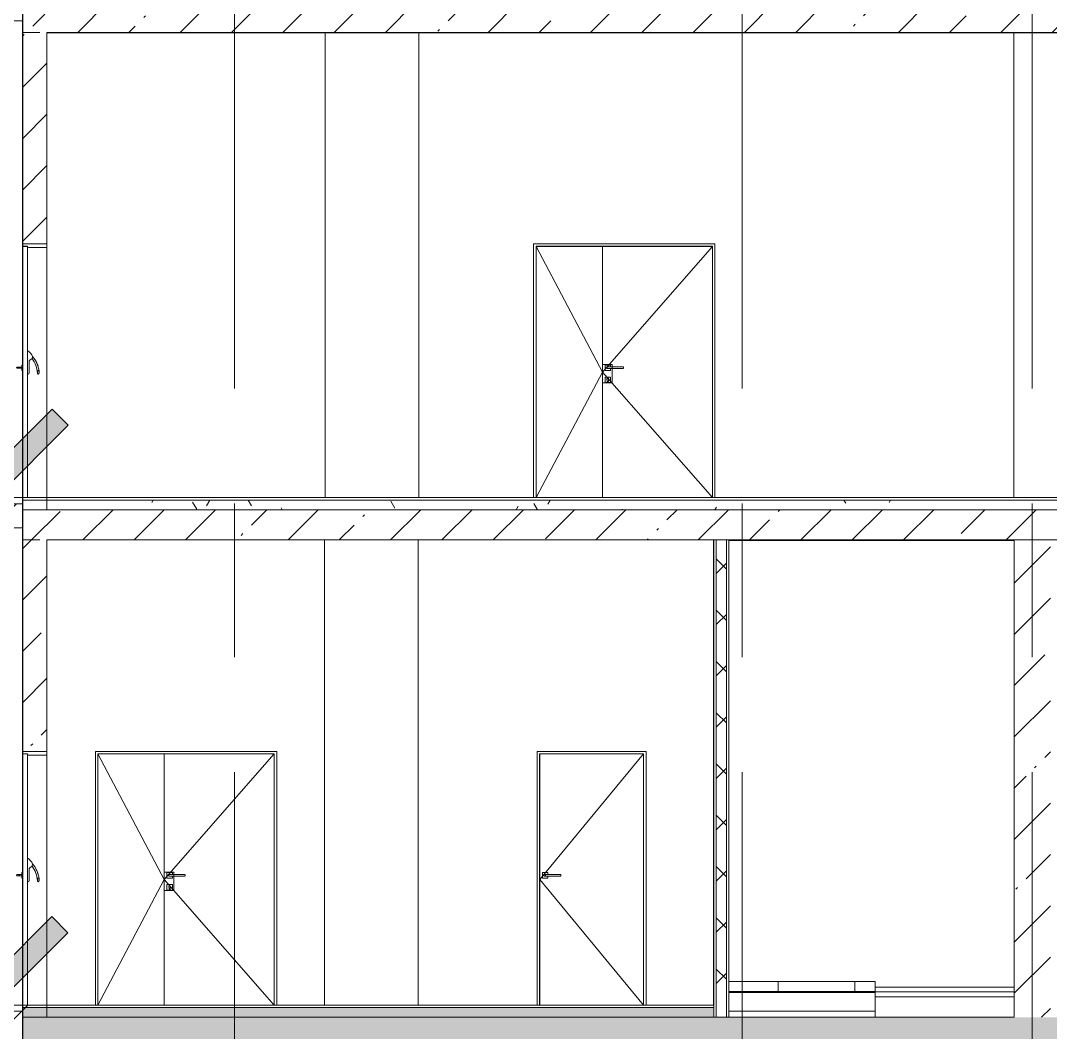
# Model space of a CAD drawing. Header units: millimetres. Extents: x -39507 to 33074, y -24219 to 30962.
# Drawn here: x -21851 to -13333, y 12375 to 20748 of the extents above; entities that cross this region are included whole.
import ezdxf

# ---------------------------------------------------------------- set-up
doc = ezdxf.new("R2010")
doc.units = ezdxf.units.MM
doc.linetypes.add('Осевые', pattern=[6350, 1270, -952.5, 3175, -952.5])
for name, color, linetype, lineweight in [('Высотные отметки', 7, 'Continuous', 9), ('Двери', 7, 'Continuous', 9), ('Каркас_Импост', 7, 'Continuous', 9), ('Лестницы', 7, 'Continuous', 9), ('Лестницы-1', 7, 'Continuous', 18), ('Общие ребра', 7, 'Continuous', 9), ('Основа _2_-1', 7, 'Continuous', 9), ('Отделка 1 _4_-1', 7, 'Continuous', 9), ('Пандус', 7, 'Continuous', 9), ('Пандус-2', 7, 'Continuous', 18), ('Панель', 7, 'Continuous', 9), ('Перекрытия', 7, 'Continuous', 9), ('Проступи_подступенки', 7, 'Continuous', 18), ('Стены', 7, 'Continuous', 9), ('Структура _1_', 7, 'Continuous', 18), ('Штриховка разреза-2', 7, 'Continuous', 9), ('Элементы узлов', 7, 'Continuous', 9)]:
    doc.layers.add(name, color=color, linetype=linetype, lineweight=lineweight)
doc.layers.add('Оси-3', color=7, linetype='Осевые', lineweight=9, true_color=0xaaaaaa)
doc.layers.add('Пандус-1', color=7, linetype='Continuous', lineweight=9, true_color=0x008040)
pattern_1 = [(45, (-2885.9, 6475), (-424.264, 424.264), [600, -100, 20, -100]), (45, (-2885.9, 6899), (-424.264, 424.264), [])]
pattern_2 = [(0, (-2885.9, 6475), (812.8, 203.2), [67.056, -542.544, 67.056, -542.544, -3251.2]), (0, (-2885.9, 6475), (812.8, 203.2), [-1219.2, 67.056, -1152.144, 67.056, -542.544, -1422.4]), (0, (-2885.9, 6475), (812.8, 203.2), [-3048, 67.056, -339.344, 67.056, -948.944]), (120, (-2581.1, 6576.6), (-582.3764, 602.3054), [67.056, -542.544, 67.056, -3793.744]), (120, (-2581.1, 6576.6), (-582.3764, 602.3054), [-676.656, -542.544, 67.056, -1152.144, -2032]), (120, (-2581.1, 6576.6), (-582.3764, 602.3054), [-2438.4, 67.056, -542.544, 67.056, -1355.344]), (120, (-2581.1, 6576.6), (-582.3764, 602.3054), [-3115.056, -339.344, 67.056, -948.944]), (240, (-2479.5, 6983), (-230.4236, -805.5054), [67.056, -542.544, 67.056, -542.544, -3251.2]), (240, (-2479.5, 6983), (-230.4236, -805.5054), [-1219.2, 67.056, -1152.144, 67.056, -542.544, -1422.4]), (240, (-2479.5, 6983), (-230.4236, -805.5054), [-3048, 67.056, -339.344, 67.056, -948.944])]

# ---------------------------------------------------------------- blocks, each defined once
blk = doc.blocks.new('Дверь - Однопольная - ДВ14_21х9-6802601-Разрез 2-2')
at = {"layer": 'Двери'}
for p, q in [((-17489.4, 13697.5), (-17534.4, 13697.5)), ((-17534.4, 13697.5), (-17534.4, 13652.5)), ((-17534.4, 13652.5), (-17489.4, 13652.5)), ((-17519.4, 13682.5), (-17519.4, 13667.5)), ((-17519.4, 13682.5), (-17509.4, 13682.5)), ((-17519.4, 13667.5), (-17519.4, 13682.5)), ((-17509.4, 13667.5), (-17519.4, 13667.5)), ((-17509.4, 13667.5), (-17509.4, 13682.5)), ((-17509.4, 13682.5), (-17382.8, 13682.5)), ((-17509.4, 13667.5), (-17509.4, 13682.5)), ((-17382.8, 13667.5), (-17509.4, 13667.5)), ((-17389.3, 13682.5), (-17504.4, 13682.5)), ((-17504.4, 13667.5), (-17389.3, 13667.5)), ((-17489.4, 13682.5), (-17489.4, 13697.5)), ((-17489.4, 13652.5), (-17489.4, 13667.5)), ((-17382.8, 13667.5), (-17382.8, 13682.5)), ((-17382.8, 13667.5), (-17382.8, 13682.5))]:
    blk.add_line(p, q, dxfattribs=at)
at = {"layer": 'Каркас_Импост'}
for p, q in [((-17577.9, 14700), (-17577.9, 12600)), ((-16677.9, 14700), (-17577.9, 14700)), ((-17557.9, 12600), (-17557.9, 14680)), ((-17557.9, 14680), (-16697.9, 14680)), ((-16697.9, 14680), (-17557.9, 14680)), ((-17557.9, 14680), (-17557.9, 12600)), ((-16697.9, 14680), (-16697.9, 12600)), ((-16697.9, 14680), (-16697.9, 12600)), ((-16677.9, 14700), (-16677.9, 12600)), ((-17557.9, 12600), (-17577.9, 12600)), ((-17547.9, 12600), (-17557.9, 12600)), ((-16697.9, 12600), (-16707.9, 12600)), ((-16677.9, 12600), (-16697.9, 12600))]:
    blk.add_line(p, q, dxfattribs=at)
at = {"layer": 'Панель'}
for p, q in [((-16698.9, 14679), (-17556.9, 14679)), ((-17556.9, 14679), (-17556.9, 12600)), ((-16698.9, 12600), (-16698.9, 14679)), ((-17556.9, 12600), (-16698.9, 12600))]:
    blk.add_line(p, q, dxfattribs=at)
at = {"layer": 'Элементы узлов'}
for p, q in [((-17556.9, 13639.5), (-16698.9, 14679)), ((-16698.9, 12600), (-17556.9, 13639.5))]:
    blk.add_line(p, q, dxfattribs=at)
blk = doc.blocks.new('Дверь - Однопольная - ДВ1_21х10-6240621-Разрез 2-2')
at = {"layer": 'Двери'}
for p, q in [((-21792.9, 13618.3), (-21792.9, 13817.1)), ((-21781.1, 13725.3), (-21781.1, 13633.1)), ((-21774.9, 13737.5), (-21756.5, 13750.7)), ((-21752.2, 13768.6), (-21756.5, 13750.8)), ((-21756.5, 13750.7), (-21752.3, 13768)), ((-21883.8, 13676.4), (-21883.8, 13674.4)), ((-21882.7, 13676.4), (-21882.7, 13674.4)), ((-21866.6, 13680.4), (-21878.7, 13680.4)), ((-21878.7, 13670.4), (-21866.6, 13670.4)), ((-21841.2, 13680.4), (-21869.7, 13680.4)), ((-21869.7, 13670.4), (-21841.2, 13670.4)), ((-21862.6, 13674.4), (-21862.6, 13676.4)), ((-21861.5, 13674.4), (-21861.5, 13676.4)), ((-21841.2, 13652.5), (-21841.2, 13697.5)), ((-21832.9, 13697.5), (-21841.2, 13697.5)), ((-21841.2, 13652.5), (-21832.9, 13652.5)), ((-21832.9, 13697.5), (-21832.9, 13652.5))]:
    blk.add_line(p, q, dxfattribs=at)
at = {"layer": 'Двери', "flags": 128}
for points in [[(-21883.8, 13676.4), (-21883.8, 13676.6), (-21883.8, 13676.8), (-21883.8, 13676.9), (-21883.8, 13677.1), (-21883.7, 13677.2), (-21883.7, 13677.4), (-21883.7, 13677.5), (-21883.6, 13677.7), (-21883.6, 13677.8), (-21883.5, 13678), (-21883.4, 13678.1), (-21883.4, 13678.3), (-21883.3, 13678.4), (-21883.2, 13678.6), (-21883.1, 13678.7), (-21883, 13678.8), (-21882.9, 13678.9), (-21882.8, 13679.1), (-21882.7, 13679.2), (-21882.6, 13679.3), (-21882.5, 13679.4), (-21882.4, 13679.5), (-21882.2, 13679.6), (-21882.1, 13679.7), (-21882, 13679.8), (-21881.8, 13679.9), (-21881.7, 13680), (-21881.6, 13680), (-21881.4, 13680.1), (-21881.3, 13680.2), (-21881.1, 13680.2), (-21881, 13680.3), (-21880.8, 13680.3), (-21880.7, 13680.3), (-21880.5, 13680.4), (-21880.3, 13680.4), (-21880.2, 13680.4), (-21880, 13680.4), (-21879.9, 13680.4), (-21879.8, 13680.4)], [(-21879.8, 13670.4), (-21880, 13670.4), (-21880.1, 13670.4), (-21880.3, 13670.5), (-21880.5, 13670.5), (-21880.6, 13670.5), (-21880.8, 13670.5), (-21880.9, 13670.6), (-21881.1, 13670.6), (-21881.2, 13670.7), (-21881.4, 13670.7), (-21881.5, 13670.8), (-21881.7, 13670.9), (-21881.8, 13671), (-21881.9, 13671), (-21882.1, 13671.1), (-21882.2, 13671.2), (-21882.3, 13671.3), (-21882.5, 13671.4), (-21882.6, 13671.5), (-21882.7, 13671.6), (-21882.8, 13671.8), (-21882.9, 13671.9), (-21883, 13672), (-21883.1, 13672.1), (-21883.2, 13672.3), (-21883.3, 13672.4), (-21883.3, 13672.5), (-21883.4, 13672.7), (-21883.5, 13672.8), (-21883.5, 13673), (-21883.6, 13673.1), (-21883.6, 13673.3), (-21883.7, 13673.4), (-21883.7, 13673.6), (-21883.8, 13673.8), (-21883.8, 13673.9), (-21883.8, 13674.1), (-21883.8, 13674.2), (-21883.8, 13674.4), (-21883.8, 13674.4)], [(-21878.7, 13680.4), (-21879.6, 13680.3), (-21880.5, 13680), (-21881.2, 13679.6), (-21881.9, 13678.9), (-21882.3, 13678.2), (-21882.6, 13677.3), (-21882.7, 13676.4)], [(-21882.7, 13674.4), (-21882.6, 13673.5), (-21882.3, 13672.7), (-21881.9, 13671.9), (-21881.2, 13671.3), (-21880.5, 13670.8), (-21879.6, 13670.5), (-21878.7, 13670.4)], [(-21862.6, 13676.4), (-21862.7, 13677.3), (-21863, 13678.2), (-21863.5, 13678.9), (-21864.1, 13679.6), (-21864.9, 13680), (-21865.7, 13680.3), (-21866.6, 13680.4)], [(-21866.6, 13670.4), (-21865.7, 13670.5), (-21864.9, 13670.8), (-21864.1, 13671.3), (-21863.5, 13671.9), (-21863, 13672.7), (-21862.7, 13673.5), (-21862.6, 13674.4)], [(-21865.5, 13680.4), (-21865.4, 13680.4), (-21865.2, 13680.4), (-21865.1, 13680.4), (-21864.9, 13680.4), (-21864.7, 13680.4), (-21864.6, 13680.3), (-21864.4, 13680.3), (-21864.3, 13680.2), (-21864.1, 13680.2), (-21864, 13680.1), (-21863.8, 13680.1), (-21863.7, 13680), (-21863.6, 13679.9), (-21863.4, 13679.8), (-21863.3, 13679.7), (-21863.1, 13679.6), (-21863, 13679.5), (-21862.9, 13679.4), (-21862.8, 13679.3), (-21862.7, 13679.2), (-21862.6, 13679.1), (-21862.5, 13679), (-21862.4, 13678.9), (-21862.3, 13678.7), (-21862.2, 13678.6), (-21862.1, 13678.5), (-21862, 13678.3), (-21861.9, 13678.2), (-21861.9, 13678), (-21861.8, 13677.9), (-21861.8, 13677.7), (-21861.7, 13677.6), (-21861.7, 13677.4), (-21861.6, 13677.3), (-21861.6, 13677.1), (-21861.6, 13677), (-21861.6, 13676.8), (-21861.5, 13676.6), (-21861.5, 13676.5), (-21861.5, 13676.4)], [(-21861.5, 13674.4), (-21861.5, 13674.3), (-21861.6, 13674.1), (-21861.6, 13674), (-21861.6, 13673.8), (-21861.6, 13673.6), (-21861.7, 13673.5), (-21861.7, 13673.3), (-21861.7, 13673.2), (-21861.8, 13673), (-21861.9, 13672.9), (-21861.9, 13672.7), (-21862, 13672.6), (-21862.1, 13672.4), (-21862.1, 13672.3), (-21862.2, 13672.2), (-21862.3, 13672), (-21862.4, 13671.9), (-21862.5, 13671.8), (-21862.6, 13671.7), (-21862.8, 13671.6), (-21862.9, 13671.5), (-21863, 13671.3), (-21863.1, 13671.2), (-21863.2, 13671.2), (-21863.4, 13671.1), (-21863.5, 13671), (-21863.7, 13670.9), (-21863.8, 13670.8), (-21863.9, 13670.8), (-21864.1, 13670.7), (-21864.2, 13670.6), (-21864.4, 13670.6), (-21864.5, 13670.6), (-21864.7, 13670.5), (-21864.9, 13670.5), (-21865, 13670.5), (-21865.2, 13670.4), (-21865.3, 13670.4), (-21865.5, 13670.4), (-21865.5, 13670.4)], [(-21706.1, 13652.6), (-21707.3, 13652.3), (-21708.4, 13651.6), (-21709.4, 13650.4), (-21710.3, 13648.9), (-21711.1, 13647), (-21711.6, 13644.8), (-21712, 13642.4), (-21712.2, 13639.9), (-21712.1, 13637.3), (-21711.9, 13634.7), (-21711.5, 13632.2), (-21710.8, 13629.8), (-21710.1, 13627.7), (-21709.1, 13625.9), (-21708.1, 13624.5), (-21706.9, 13623.4), (-21705.8, 13622.8), (-21704.6, 13622.7)], [(-21704.6, 13622.7), (-21703.4, 13622.9), (-21702.3, 13623.7), (-21701.3, 13624.8), (-21700.4, 13626.4), (-21699.7, 13628.3), (-21699.1, 13630.5), (-21698.7, 13632.8), (-21698.5, 13635.4), (-21698.6, 13638), (-21698.8, 13640.6), (-21699.3, 13643.1), (-21699.9, 13645.4), (-21700.7, 13647.5), (-21701.6, 13649.3), (-21702.7, 13650.8), (-21703.8, 13651.8), (-21705, 13652.4), (-21706.1, 13652.6)]]:
    blk.add_lwpolyline(points, dxfattribs=at)
at = {"layer": 'Двери'}
for centre, radius, start, end in [((-21849.8, 13728.8), 105, 21.8766, 57.18567), ((-21766.1, 13725.3), 15, 125.75618, 180), ((-21922.7, 13621.3), 210.7, 2.07478, 37.91339), ((-21922.7, 13621.3), 225.3, 6.18774, 40.81198), ((-21796.2, 13633.1), 15.2, 282.81959, 0), ((-21922.7, 13621.3), 225.3, 1.94043, 3.71776), ((-21704.8, 13628.9), 7.3, 180, 0)]:
    blk.add_arc(centre, radius, start, end, dxfattribs=at)
for points in [[(-21734.3, 13715.7), (-21733.6, 13714.4), (-21733, 13713.1), (-21732.3, 13711.7)], [(-21724.2, 13727.9), (-21726.4, 13732), (-21728.7, 13736), (-21731.1, 13739.8)]]:
    blk.add_open_spline(points, degree=3, dxfattribs=at)
blk.add_open_spline([(-21707.1, 13686.8), (-21709.1, 13693.1), (-21713.4, 13705.5), (-21719.2, 13718.3), (-21722.6, 13724.9), (-21723.1, 13725.8)], degree=3, knots=[0, 0, 0, 0, 0.3333333, 0.6666667, 0.7174758, 0.7174758, 0.7174758, 0.7174758], dxfattribs=at)
at = {"layer": 'Каркас_Импост'}
for p, q in [((-21632.9, 14700), (-21832.9, 14700)), ((-21832.9, 14700), (-21832.9, 14680)), ((-21832.9, 14680), (-21792.9, 14680)), ((-21832.9, 12600), (-21832.9, 14680)), ((-21792.9, 14680), (-21832.9, 14680)), ((-21792.9, 14680), (-21792.9, 14670)), ((-21792.9, 14680), (-21792.9, 12600)), ((-21792.9, 14670), (-21632.9, 14670)), ((-21632.9, 14670), (-21792.9, 14670)), ((-21792.9, 12600), (-21792.9, 14670)), ((-21632.9, 14670), (-21632.9, 14700)), ((-21632.9, 14670), (-21632.9, 12600)), ((-21792.9, 12600), (-21832.9, 12600)), ((-21632.9, 12600), (-21792.9, 12600))]:
    blk.add_line(p, q, dxfattribs=at)
at = {"layer": 'Панель'}
for p, q in [((-21792.9, 14679), (-21832.9, 14679)), ((-21832.9, 14679), (-21832.9, 12600)), ((-21792.9, 12600), (-21792.9, 14679)), ((-21832.9, 12600), (-21792.9, 12600))]:
    blk.add_line(p, q, dxfattribs=at)
blk = doc.blocks.new('Дверь - Полуторная_001 - ДВ3_21-15-V1-Разрез 2-2')
at = {"layer": 'Двери'}
for p, q in [((-17037.9, 17927.5), (-17037.9, 17932.5)), ((-17037.9, 17932.5), (-17037.9, 17927.5)), ((-17037.9, 17927.5), (-17037.9, 17722.5)), ((-17037.9, 17749), (-17037.9, 17901)), ((-17037.9, 17901), (-16957.9, 17901)), ((-16970.4, 17897.5), (-17015.4, 17897.5)), ((-17015.4, 17897.5), (-17015.4, 17852.5)), ((-16970.4, 17882.5), (-16970.4, 17897.5)), ((-16957.9, 17901), (-16957.9, 17749)), ((-17015.4, 17852.5), (-16970.4, 17852.5)), ((-17000.4, 17882.5), (-17000.4, 17867.5)), ((-17000.4, 17882.5), (-16996.1, 17882.5)), ((-17000.4, 17867.5), (-17000.4, 17882.5)), ((-16996.1, 17867.5), (-17000.4, 17867.5)), ((-16996.1, 17882.5), (-16870.4, 17882.5)), ((-16870.4, 17867.5), (-16996.1, 17867.5)), ((-16870.4, 17882.5), (-16985.4, 17882.5)), ((-16985.4, 17867.5), (-16870.4, 17867.5)), ((-16970.4, 17852.5), (-16970.4, 17867.5)), ((-16870.4, 17882.5), (-16867, 17882.5)), ((-16867, 17867.5), (-16870.4, 17867.5)), ((-16863.8, 17867.5), (-16863.8, 17882.5)), ((-16957.9, 17749), (-17037.9, 17749)), ((-17037.9, 17722.5), (-17037.9, 17717.5)), ((-17037.9, 17717.5), (-17037.9, 17722.5)), ((-16970.4, 17797.5), (-17015.4, 17797.5)), ((-17015.4, 17797.5), (-17015.4, 17752.5)), ((-17015.4, 17752.5), (-16970.4, 17752.5)), ((-16997.9, 17774), (-16997.9, 17763.8)), ((-16997.9, 17774), (-16997.9, 17763.8)), ((-16987.9, 17763.8), (-16987.9, 17774)), ((-16987.9, 17763.8), (-16987.9, 17774)), ((-16970.4, 17752.5), (-16970.4, 17797.5))]:
    blk.add_line(p, q, dxfattribs=at)
for centre, radius, start, end in [((-16992.9, 17780.8), 8.37, 306.67367, 233.32633), ((-16992.9, 17780.8), 8.37, 218.9937, 233.32633), ((-16992.9, 17763.8), 5, 180, 0), ((-16992.9, 17763.8), 5, 240, 300), ((-16992.9, 17780.8), 8.37, 306.67367, 321.0063)]:
    blk.add_arc(centre, radius, start, end, dxfattribs=at)
at = {"layer": 'Каркас_Импост'}
for p, q in [((-17607.9, 18900), (-17607.9, 16800)), ((-16107.9, 18900), (-17607.9, 18900)), ((-17587.9, 16800), (-17587.9, 18880)), ((-17587.9, 18880), (-16127.9, 18880)), ((-16127.9, 18880), (-17587.9, 18880)), ((-17587.9, 18880), (-17587.9, 16800)), ((-16127.9, 18880), (-16127.9, 16800)), ((-16127.9, 18880), (-16127.9, 16800)), ((-16107.9, 18900), (-16107.9, 16800)), ((-17587.9, 16800), (-17607.9, 16800)), ((-17577.9, 16800), (-17587.9, 16800)), ((-16127.9, 16800), (-16137.9, 16800)), ((-16107.9, 16800), (-16127.9, 16800))]:
    blk.add_line(p, q, dxfattribs=at)
at = {"layer": 'Панель'}
for p, q in [((-17037.9, 18879), (-17586.9, 18879)), ((-17586.9, 18879), (-17586.9, 16800)), ((-16128.9, 18879), (-17037.9, 18879)), ((-17037.9, 18879), (-17037.9, 16800)), ((-17037.9, 16800), (-17037.9, 18879)), ((-16128.9, 16800), (-16128.9, 18879)), ((-17586.9, 16800), (-17037.9, 16800)), ((-17037.9, 16800), (-16128.9, 16800))]:
    blk.add_line(p, q, dxfattribs=at)
at = {"layer": 'Элементы узлов'}
for p, q in [((-17037.9, 17839.5), (-17586.9, 18879)), ((-17037.9, 17839.5), (-16128.9, 18879)), ((-17586.9, 16800), (-17037.9, 17839.5)), ((-16128.9, 16800), (-17037.9, 17839.5))]:
    blk.add_line(p, q, dxfattribs=at)
blk = doc.blocks.new('Дверь - Однопольная - ДВ1_21х10-6240598-Разрез 2-2')
at = {"layer": 'Двери'}
for p, q in [((-21792.9, 17818.3), (-21792.9, 18017.1)), ((-21841.2, 17852.5), (-21841.2, 17897.5)), ((-21832.9, 17897.5), (-21841.2, 17897.5)), ((-21832.9, 17897.5), (-21832.9, 17852.5)), ((-21781.1, 17925.3), (-21781.1, 17833.1)), ((-21774.9, 17937.5), (-21756.5, 17950.7)), ((-21752.2, 17968.6), (-21756.5, 17950.8)), ((-21756.5, 17950.7), (-21752.3, 17968)), ((-21883.8, 17876.4), (-21883.8, 17874.4)), ((-21882.7, 17876.4), (-21882.7, 17874.4)), ((-21866.6, 17880.4), (-21878.7, 17880.4)), ((-21878.7, 17870.4), (-21866.6, 17870.4)), ((-21841.2, 17880.4), (-21869.7, 17880.4)), ((-21869.7, 17870.4), (-21841.2, 17870.4)), ((-21862.6, 17874.4), (-21862.6, 17876.4)), ((-21861.5, 17874.4), (-21861.5, 17876.4)), ((-21841.2, 17852.5), (-21832.9, 17852.5))]:
    blk.add_line(p, q, dxfattribs=at)
at = {"layer": 'Двери', "flags": 128}
for points in [[(-21883.8, 17876.4), (-21883.8, 17876.6), (-21883.8, 17876.8), (-21883.8, 17876.9), (-21883.8, 17877.1), (-21883.7, 17877.2), (-21883.7, 17877.4), (-21883.7, 17877.5), (-21883.6, 17877.7), (-21883.6, 17877.8), (-21883.5, 17878), (-21883.4, 17878.1), (-21883.4, 17878.3), (-21883.3, 17878.4), (-21883.2, 17878.6), (-21883.1, 17878.7), (-21883, 17878.8), (-21882.9, 17878.9), (-21882.8, 17879.1), (-21882.7, 17879.2), (-21882.6, 17879.3), (-21882.5, 17879.4), (-21882.4, 17879.5), (-21882.2, 17879.6), (-21882.1, 17879.7), (-21882, 17879.8), (-21881.8, 17879.9), (-21881.7, 17880), (-21881.6, 17880), (-21881.4, 17880.1), (-21881.3, 17880.2), (-21881.1, 17880.2), (-21881, 17880.3), (-21880.8, 17880.3), (-21880.7, 17880.3), (-21880.5, 17880.4), (-21880.3, 17880.4), (-21880.2, 17880.4), (-21880, 17880.4), (-21879.9, 17880.4), (-21879.8, 17880.4)], [(-21879.8, 17870.4), (-21880, 17870.4), (-21880.1, 17870.4), (-21880.3, 17870.5), (-21880.5, 17870.5), (-21880.6, 17870.5), (-21880.8, 17870.5), (-21880.9, 17870.6), (-21881.1, 17870.6), (-21881.2, 17870.7), (-21881.4, 17870.7), (-21881.5, 17870.8), (-21881.7, 17870.9), (-21881.8, 17871), (-21881.9, 17871), (-21882.1, 17871.1), (-21882.2, 17871.2), (-21882.3, 17871.3), (-21882.5, 17871.4), (-21882.6, 17871.5), (-21882.7, 17871.6), (-21882.8, 17871.8), (-21882.9, 17871.9), (-21883, 17872), (-21883.1, 17872.1), (-21883.2, 17872.3), (-21883.3, 17872.4), (-21883.3, 17872.5), (-21883.4, 17872.7), (-21883.5, 17872.8), (-21883.5, 17873), (-21883.6, 17873.1), (-21883.6, 17873.3), (-21883.7, 17873.4), (-21883.7, 17873.6), (-21883.8, 17873.8), (-21883.8, 17873.9), (-21883.8, 17874.1), (-21883.8, 17874.2), (-21883.8, 17874.4), (-21883.8, 17874.4)], [(-21878.7, 17880.4), (-21879.6, 17880.3), (-21880.5, 17880), (-21881.2, 17879.6), (-21881.9, 17878.9), (-21882.3, 17878.2), (-21882.6, 17877.3), (-21882.7, 17876.4)], [(-21882.7, 17874.4), (-21882.6, 17873.5), (-21882.3, 17872.7), (-21881.9, 17871.9), (-21881.2, 17871.3), (-21880.5, 17870.8), (-21879.6, 17870.5), (-21878.7, 17870.4)], [(-21862.6, 17876.4), (-21862.7, 17877.3), (-21863, 17878.2), (-21863.5, 17878.9), (-21864.1, 17879.6), (-21864.9, 17880), (-21865.7, 17880.3), (-21866.6, 17880.4)], [(-21866.6, 17870.4), (-21865.7, 17870.5), (-21864.9, 17870.8), (-21864.1, 17871.3), (-21863.5, 17871.9), (-21863, 17872.7), (-21862.7, 17873.5), (-21862.6, 17874.4)], [(-21865.5, 17880.4), (-21865.4, 17880.4), (-21865.2, 17880.4), (-21865.1, 17880.4), (-21864.9, 17880.4), (-21864.7, 17880.4), (-21864.6, 17880.3), (-21864.4, 17880.3), (-21864.3, 17880.2), (-21864.1, 17880.2), (-21864, 17880.1), (-21863.8, 17880.1), (-21863.7, 17880), (-21863.6, 17879.9), (-21863.4, 17879.8), (-21863.3, 17879.7), (-21863.1, 17879.6), (-21863, 17879.5), (-21862.9, 17879.4), (-21862.8, 17879.3), (-21862.7, 17879.2), (-21862.6, 17879.1), (-21862.5, 17879), (-21862.4, 17878.9), (-21862.3, 17878.7), (-21862.2, 17878.6), (-21862.1, 17878.5), (-21862, 17878.3), (-21861.9, 17878.2), (-21861.9, 17878), (-21861.8, 17877.9), (-21861.8, 17877.7), (-21861.7, 17877.6), (-21861.7, 17877.4), (-21861.6, 17877.3), (-21861.6, 17877.1), (-21861.6, 17877), (-21861.6, 17876.8), (-21861.5, 17876.6), (-21861.5, 17876.5), (-21861.5, 17876.4)], [(-21861.5, 17874.4), (-21861.5, 17874.3), (-21861.6, 17874.1), (-21861.6, 17874), (-21861.6, 17873.8), (-21861.6, 17873.6), (-21861.7, 17873.5), (-21861.7, 17873.3), (-21861.7, 17873.2), (-21861.8, 17873), (-21861.9, 17872.9), (-21861.9, 17872.7), (-21862, 17872.6), (-21862.1, 17872.4), (-21862.1, 17872.3), (-21862.2, 17872.2), (-21862.3, 17872), (-21862.4, 17871.9), (-21862.5, 17871.8), (-21862.6, 17871.7), (-21862.8, 17871.6), (-21862.9, 17871.5), (-21863, 17871.3), (-21863.1, 17871.2), (-21863.2, 17871.2), (-21863.4, 17871.1), (-21863.5, 17871), (-21863.7, 17870.9), (-21863.8, 17870.8), (-21863.9, 17870.8), (-21864.1, 17870.7), (-21864.2, 17870.6), (-21864.4, 17870.6), (-21864.5, 17870.6), (-21864.7, 17870.5), (-21864.9, 17870.5), (-21865, 17870.5), (-21865.2, 17870.4), (-21865.3, 17870.4), (-21865.5, 17870.4), (-21865.5, 17870.4)], [(-21706.1, 17852.6), (-21707.3, 17852.3), (-21708.4, 17851.6), (-21709.4, 17850.4), (-21710.3, 17848.9), (-21711.1, 17847), (-21711.6, 17844.8), (-21712, 17842.4), (-21712.2, 17839.9), (-21712.1, 17837.3), (-21711.9, 17834.7), (-21711.5, 17832.2), (-21710.8, 17829.8), (-21710.1, 17827.7), (-21709.1, 17825.9), (-21708.1, 17824.5), (-21706.9, 17823.4), (-21705.8, 17822.8), (-21704.6, 17822.7)], [(-21704.6, 17822.7), (-21703.4, 17822.9), (-21702.3, 17823.7), (-21701.3, 17824.8), (-21700.4, 17826.4), (-21699.7, 17828.3), (-21699.1, 17830.5), (-21698.7, 17832.8), (-21698.5, 17835.4), (-21698.6, 17838), (-21698.8, 17840.6), (-21699.3, 17843.1), (-21699.9, 17845.4), (-21700.7, 17847.5), (-21701.6, 17849.3), (-21702.7, 17850.8), (-21703.8, 17851.8), (-21705, 17852.4), (-21706.1, 17852.6)]]:
    blk.add_lwpolyline(points, dxfattribs=at)
at = {"layer": 'Двери'}
for centre, radius, start, end in [((-21849.8, 17928.8), 105, 21.8766, 57.18567), ((-21766.1, 17925.3), 15, 125.75618, 180), ((-21922.7, 17821.3), 210.7, 2.07478, 37.91339), ((-21922.7, 17821.3), 225.3, 6.18774, 40.81198), ((-21796.2, 17833.1), 15.2, 282.81959, 0), ((-21704.8, 17828.9), 7.3, 180, 0), ((-21922.7, 17821.3), 225.3, 1.94043, 3.71776)]:
    blk.add_arc(centre, radius, start, end, dxfattribs=at)
for points in [[(-21734.3, 17915.7), (-21733.6, 17914.4), (-21733, 17913.1), (-21732.3, 17911.7)], [(-21724.2, 17927.9), (-21726.4, 17932), (-21728.7, 17936), (-21731.1, 17939.8)]]:
    blk.add_open_spline(points, degree=3, dxfattribs=at)
blk.add_open_spline([(-21707.1, 17886.8), (-21709.1, 17893.1), (-21713.4, 17905.5), (-21719.2, 17918.3), (-21722.6, 17924.9), (-21723.1, 17925.8)], degree=3, knots=[0, 0, 0, 0, 0.3333333, 0.6666667, 0.7174758, 0.7174758, 0.7174758, 0.7174758], dxfattribs=at)
at = {"layer": 'Каркас_Импост'}
for p, q in [((-21632.9, 18900), (-21832.9, 18900)), ((-21832.9, 18900), (-21832.9, 18880)), ((-21832.9, 18880), (-21792.9, 18880)), ((-21832.9, 16800), (-21832.9, 18880)), ((-21792.9, 18880), (-21832.9, 18880)), ((-21792.9, 18880), (-21792.9, 18870)), ((-21792.9, 18880), (-21792.9, 16800)), ((-21792.9, 18870), (-21632.9, 18870)), ((-21632.9, 18870), (-21792.9, 18870)), ((-21792.9, 16800), (-21792.9, 18870)), ((-21632.9, 18870), (-21632.9, 18900)), ((-21632.9, 18870), (-21632.9, 16800)), ((-21792.9, 16800), (-21832.9, 16800)), ((-21632.9, 16800), (-21792.9, 16800))]:
    blk.add_line(p, q, dxfattribs=at)
at = {"layer": 'Панель'}
for p, q in [((-21792.9, 18879), (-21832.9, 18879)), ((-21832.9, 18879), (-21832.9, 16800)), ((-21792.9, 16800), (-21792.9, 18879)), ((-21832.9, 16800), (-21792.9, 16800))]:
    blk.add_line(p, q, dxfattribs=at)
blk = doc.blocks.new('Дверь - Полуторная_001 - ДВ20_21-15-6256090-Разрез 2-2')
at = {"layer": 'Двери'}
for p, q in [((-20662.9, 13727.5), (-20662.9, 13732.5)), ((-20662.9, 13732.5), (-20662.9, 13727.5)), ((-20662.9, 13727.5), (-20662.9, 13522.5)), ((-20662.9, 13549), (-20662.9, 13701)), ((-20662.9, 13701), (-20582.9, 13701)), ((-20595.4, 13697.5), (-20640.4, 13697.5)), ((-20640.4, 13697.5), (-20640.4, 13652.5)), ((-20640.4, 13652.5), (-20595.4, 13652.5)), ((-20625.4, 13682.5), (-20625.4, 13667.5)), ((-20625.4, 13682.5), (-20621.1, 13682.5)), ((-20625.4, 13667.5), (-20625.4, 13682.5)), ((-20621.1, 13667.5), (-20625.4, 13667.5)), ((-20621.1, 13682.5), (-20495.4, 13682.5)), ((-20495.4, 13667.5), (-20621.1, 13667.5)), ((-20495.4, 13682.5), (-20610.4, 13682.5)), ((-20610.4, 13667.5), (-20495.4, 13667.5)), ((-20595.4, 13682.5), (-20595.4, 13697.5)), ((-20595.4, 13652.5), (-20595.4, 13667.5)), ((-20582.9, 13701), (-20582.9, 13549)), ((-20495.4, 13682.5), (-20492, 13682.5)), ((-20492, 13667.5), (-20495.4, 13667.5)), ((-20488.8, 13667.5), (-20488.8, 13682.5)), ((-20582.9, 13549), (-20662.9, 13549)), ((-20595.4, 13597.5), (-20640.4, 13597.5)), ((-20640.4, 13597.5), (-20640.4, 13552.5)), ((-20640.4, 13552.5), (-20595.4, 13552.5)), ((-20622.9, 13574), (-20622.9, 13563.8)), ((-20622.9, 13574), (-20622.9, 13563.8)), ((-20612.9, 13563.8), (-20612.9, 13574)), ((-20612.9, 13563.8), (-20612.9, 13574)), ((-20595.4, 13552.5), (-20595.4, 13597.5)), ((-20662.9, 13522.5), (-20662.9, 13517.5)), ((-20662.9, 13517.5), (-20662.9, 13522.5))]:
    blk.add_line(p, q, dxfattribs=at)
for centre, radius, start, end in [((-20617.9, 13580.8), 8.37, 306.67367, 233.32633), ((-20617.9, 13580.8), 8.37, 218.9937, 233.32633), ((-20617.9, 13563.8), 5, 180, 0), ((-20617.9, 13563.8), 5, 240, 300), ((-20617.9, 13580.8), 8.37, 306.67367, 321.0063)]:
    blk.add_arc(centre, radius, start, end, dxfattribs=at)
at = {"layer": 'Каркас_Импост'}
for p, q in [((-21232.9, 14700), (-21232.9, 12600)), ((-19732.9, 14700), (-21232.9, 14700)), ((-21212.9, 12600), (-21212.9, 14680)), ((-21212.9, 14680), (-19752.9, 14680)), ((-19752.9, 14680), (-21212.9, 14680)), ((-21212.9, 14680), (-21212.9, 12600)), ((-19752.9, 14680), (-19752.9, 12600)), ((-19752.9, 14680), (-19752.9, 12600)), ((-19732.9, 14700), (-19732.9, 12600)), ((-21212.9, 12600), (-21232.9, 12600)), ((-21202.9, 12600), (-21212.9, 12600)), ((-19752.9, 12600), (-19762.9, 12600)), ((-19732.9, 12600), (-19752.9, 12600))]:
    blk.add_line(p, q, dxfattribs=at)
at = {"layer": 'Панель'}
for p, q in [((-20662.9, 14679), (-21211.9, 14679)), ((-21211.9, 14679), (-21211.9, 12600)), ((-19753.9, 14679), (-20662.9, 14679)), ((-20662.9, 14679), (-20662.9, 12600)), ((-20662.9, 12600), (-20662.9, 14679)), ((-19753.9, 12600), (-19753.9, 14679)), ((-21211.9, 12600), (-20662.9, 12600)), ((-20662.9, 12600), (-19753.9, 12600))]:
    blk.add_line(p, q, dxfattribs=at)
at = {"layer": 'Элементы узлов'}
for p, q in [((-20662.9, 13639.5), (-21211.9, 14679)), ((-20662.9, 13639.5), (-19753.9, 14679)), ((-21211.9, 12600), (-20662.9, 13639.5)), ((-19753.9, 12600), (-20662.9, 13639.5))]:
    blk.add_line(p, q, dxfattribs=at)
blk = doc.blocks.new('Пандус - Пандус-5361750-Разрез 2-2')
at = {"layer": 'Пандус-1'}
h = blk.add_hatch(dxfattribs=at)
h.set_pattern_fill('FP_12', color=256, style=0, pattern_type=2)
h.set_pattern_definition([(0, (-2885.9, 12465.11), (0, 124.534), []), (90, (-2885.9, 12465.1), (-635, 4e-14), [])])
h.paths.add_polyline_path([(-15992.9, 12704.7), (-14782.9, 12704.7), (-14782.9, 12796), (-15992.9, 12796)], flags=0)
at = {"layer": 'Пандус'}
for p, q in [((-15992.9, 12796), (-15992.9, 12704.7)), ((-14782.9, 12796), (-15992.9, 12796)), ((-14782.9, 12704.7), (-14782.9, 12796))]:
    blk.add_line(p, q, dxfattribs=at)
at = {"layer": 'Пандус-2'}
for p, q in [((-14782.9, 12704.7), (-15992.9, 12704.7)), ((-15992.9, 12704.7), (-15992.9, 12551.7)), ((-14782.9, 12551.7), (-14782.9, 12704.7)), ((-15992.9, 12551.7), (-14782.9, 12551.7))]:
    blk.add_line(p, q, dxfattribs=at)
blk = doc.blocks.new('Высотные отметки - Высотная отметка - Стрелка-4455449-Разрез 2-2')
at = {"layer": 'Высотные отметки'}
blk.add_hatch(color=256, dxfattribs=at).paths.add_polyline_path([(-36565.6, -5267.2), (-36098.4, -5734.3), (-35631.2, -5267.2), (-35498.4, -5400), (-36098.4, -6000), (-36698.4, -5400)], flags=0)
for p, q in [((-36098.4, -4800), (-39098.4, -4800)), ((-36098.4, -6000), (-36098.4, -4800)), ((-36565.6, -5267.2), (-36698.4, -5400)), ((-36098.4, -5734.3), (-36565.6, -5267.2)), ((-35631.2, -5267.2), (-36098.4, -5734.3)), ((-35498.4, -5400), (-35631.2, -5267.2)), ((-36698.4, -5400), (-36098.4, -6000)), ((-36098.4, -6000), (-35498.4, -5400)), ((-35002.8, -6000), (-36395.1, -6000))]:
    blk.add_line(p, q, dxfattribs=at)

msp = doc.modelspace()

# ---------------------------------------------------------------- hatches: boundary and pattern name
at = {"layer": 'Лестницы'}
h = msp.add_hatch(dxfattribs=at)
h.set_pattern_fill('FP_2', color=256, style=0, pattern_type=2)
h.set_pattern_definition(pattern_1)
h.paths.add_polyline_path([(-23062.8, 16550), (-21832.9, 16550), (-21832.9, 16750), (-23650.4, 16750), (-23650.4, 16582.3), (-23585.8, 16550), (-23346.3, 16550)], flags=0)
h = msp.add_hatch(dxfattribs=at)
h.set_pattern_fill('FP_2', color=256, style=0, pattern_type=2)
h.set_pattern_definition(pattern_1)
h.paths.add_polyline_path([(-23585.8, 12350), (-21832.9, 12350), (-21832.9, 12550), (-23650.4, 12550), (-23650.4, 12382.3), (-23629.8, 12372)], flags=0)
at = {"layer": 'Штриховка разреза-2'}
h = msp.add_hatch(dxfattribs=at)
h.set_pattern_fill('FP_2', color=256, style=0, pattern_type=2)
h.set_pattern_definition(pattern_1)
h.paths.add_polyline_path([(16067.1, 20650), (16067.1, 20900), (-21832.9, 20900), (-21832.9, 20650), (16063.1, 20650)], flags=0)
h.paths.add_polyline_path([(-31568.4, 20650), (-29332.9, 20650), (-29332.9, 20900), (-31682.9, 20900), (-31682.9, 20650)], flags=0)
h = msp.add_hatch(dxfattribs=at)
h.set_pattern_fill('FP_2', color=256, style=0, pattern_type=2)
h.set_pattern_definition(pattern_1)
h.paths.add_polyline_path([(-21632.9, 16700), (-21632.9, 16800), (-21832.9, 16800), (-21832.9, 16700)], flags=0)
h.paths.add_polyline_path([(-21832.9, 18900), (-21632.9, 18900), (-21632.9, 20650), (-21832.9, 20650), (-21832.9, 20405.4)], flags=0)
h = msp.add_hatch(dxfattribs=at)
h.set_pattern_fill('FP_2', color=256, style=0, pattern_type=2)
h.set_pattern_definition(pattern_1)
h.paths.add_polyline_path([(-31682.9, 16450), (-29332.9, 16450), (-29332.9, 16700), (-31682.9, 16700), (-31682.9, 16462.1)], flags=0)
h.paths.add_polyline_path([(16067.1, 16450), (16067.1, 16700), (-21832.9, 16700), (-21832.9, 16450), (16063.1, 16450)], flags=0)
h = msp.add_hatch(dxfattribs=at)
h.set_pattern_fill('FP_3', color=256, style=0, pattern_type=2)
h.set_pattern_definition(pattern_2)
h.paths.add_polyline_path([(-12289, 16700), (-11712.9, 16700), (-11712.9, 16780), (-21832.9, 16780), (-21832.9, 16700), (-14557.1, 16700)], flags=0)
h = msp.add_hatch(dxfattribs=at)
h.set_pattern_fill('FP_2', color=256, style=0, pattern_type=2)
h.set_pattern_definition(pattern_1)
h.paths.add_polyline_path([(-21632.9, 12500), (-21632.9, 12600), (-21832.9, 12600), (-21832.9, 12500)], flags=0)
h.paths.add_polyline_path([(-21632.9, 14700), (-21632.9, 16450), (-21832.9, 16450), (-21832.9, 14700)], flags=0)
h = msp.add_hatch(dxfattribs=at)
h.set_pattern_fill('FP_6', color=256, style=0, pattern_type=2)
h.set_pattern_definition([(45, (-2885.9, 6475), (-212.132, 212.132), []), (135, (-2885.9, 6475), (-212.132, -212.132), [])])
h.paths.add_polyline_path([(-16012.9, 12500), (-16012.9, 16450), (-16097.9, 16450), (-16097.9, 12500)], flags=0)
h = msp.add_hatch(dxfattribs=at)
h.set_pattern_fill('FP_2', color=256, style=0, pattern_type=2)
h.set_pattern_definition(pattern_1)
h.paths.add_polyline_path([(-13423, 12500), (-13332.9, 12500), (-13332.9, 16450), (-13632.9, 16450), (-13632.9, 12500)], flags=0)
h = msp.add_hatch(dxfattribs=at)
h.set_pattern_fill('FP_3', color=256, style=0, pattern_type=2)
h.set_pattern_definition(pattern_2)
h.paths.add_polyline_path([(16063.1, 12500), (16067.1, 12500), (16067.1, 12580), (8680.1, 12580), (8680.1, 12500), (14929.1, 12500)], flags=0)
h.paths.add_polyline_path([(-21361.6, 12500), (-16117.9, 12500), (-16117.9, 12580), (-21832.9, 12580), (-21832.9, 12500)], flags=0)
h = msp.add_hatch(dxfattribs=at)
h.set_pattern_fill('FP_2', color=256, style=0, pattern_type=2)
h.set_pattern_definition(pattern_1)
h.paths.add_polyline_path([(25717.1, 12250), (25717.1, 12500), (23567.1, 12500), (23567.1, 12250), (25702.9, 12250)], flags=0)
h.paths.add_polyline_path([(-31382.9, 12250), (-29332.9, 12250), (-29332.9, 12500), (-31682.9, 12500), (-31682.9, 12250)], flags=0)
h.paths.add_polyline_path([(-21832.9, 12250), (16067.1, 12250), (16067.1, 12500), (-21832.9, 12500)], flags=0)

# ---------------------------------------------------------------- linework, layer by layer
at = {"layer": 'Лестницы-1'}
for p, q in [((-21832.9, 16750), (-23650.4, 16750)), ((-21832.9, 16550), (-21832.9, 16750)), ((-23585.8, 16550), (-21832.9, 16550)), ((-21832.9, 12550), (-23650.4, 12550)), ((-21832.9, 12350), (-21832.9, 12550))]:
    msp.add_line(p, q, dxfattribs=at)
at = {"layer": 'Общие ребра'}
for p, q in [((-21832.9, 20650), (-21832.9, 18900)), ((-21832.9, 18900), (-21832.9, 20650)), ((-21632.9, 18900), (-21632.9, 20645)), ((-21832.9, 16800), (-21832.9, 16700)), ((-21832.9, 16700), (-21832.9, 16800)), ((-11712.9, 16780), (-21832.9, 16780)), ((-21832.9, 16450), (-21832.9, 14700)), ((-21832.9, 14700), (-21832.9, 16450)), ((-21632.9, 14700), (-21632.9, 16450)), ((-16097.9, 12500), (-16097.9, 16450)), ((-16012.9, 12500), (-16012.9, 16450)), ((-13632.9, 12669.5), (-14782.9, 12669.5)), ((-21832.9, 12600), (-21832.9, 12500)), ((-21832.9, 12500), (-21832.9, 12600)), ((-16117.9, 12580), (-21832.9, 12580))]:
    msp.add_line(p, q, dxfattribs=at)
at = {"layer": 'Оси-3'}
for p, q in [((-20082.9, -22619.5), (-20082.9, 29000)), ((-15882.9, -22619.5), (-15882.9, 29000)), ((-13482.9, -22619.5), (-13482.9, 29000))]:
    msp.add_line(p, q, dxfattribs=at)
at = {"layer": 'Основа _2_-1'}
for p, q in [((-21832.9, 16780), (-21832.9, 16700)), ((-21832.9, 16700), (-11712.9, 16700)), ((-16012.9, 16450), (-16097.9, 16450)), ((-21832.9, 12580), (-21832.9, 12500)), ((-16117.9, 12500), (-16117.9, 12580)), ((-21832.9, 12500), (-16117.9, 12500)), ((-16097.9, 12500), (-16012.9, 12500))]:
    msp.add_line(p, q, dxfattribs=at)
at = {"layer": 'Отделка 1 _4_-1'}
for p, q in [((-11712.9, 16800), (-21832.9, 16800)), ((-21832.9, 16800), (-21832.9, 16780)), ((-16117.9, 16450), (-16117.9, 12500)), ((-16097.9, 16450), (-16117.9, 16450)), ((-15992.9, 16450), (-16012.9, 16450)), ((-15992.9, 12500), (-15992.9, 16450)), ((-13632.9, 12750), (-14782.9, 12750)), ((-14782.9, 12750), (-14782.9, 12710)), ((-13632.9, 12710), (-13632.9, 12750)), ((-16117.9, 12600), (-21832.9, 12600)), ((-21832.9, 12600), (-21832.9, 12580)), ((-16117.9, 12580), (-16117.9, 12600)), ((-16117.9, 12500), (-16097.9, 12500)), ((-16012.9, 12500), (-15992.9, 12500))]:
    msp.add_line(p, q, dxfattribs=at)
at = {"layer": 'Перекрытия'}
for p, q in [((-21832.9, 20900), (-21832.9, 20650)), ((-21832.9, 20650), (-21692.9, 20650)), ((-18682.9, 20650), (-19182.9, 20650)), ((-21832.9, 16700), (-21832.9, 16450)), ((-21832.9, 16700), (-21832.9, 16450)), ((-21692.9, 16700), (-21832.9, 16700)), ((-19932.9, 16700), (-16032.9, 16700)), ((-19182.9, 16700), (-18682.9, 16700)), ((-19032.9, 16700), (-15732.9, 16700)), ((-18102.9, 16700), (-17802.9, 16700)), ((-15732.9, 16700), (-9932.9, 16700)), ((-21832.9, 16450), (-21692.9, 16450)), ((-16032.9, 16450), (-19932.9, 16450)), ((-18682.9, 16450), (-19182.9, 16450)), ((-15732.9, 16450), (-19032.9, 16450)), ((-17802.9, 16450), (-18102.9, 16450)), ((-9932.9, 16450), (-15732.9, 16450)), ((-15992.9, 12750), (-15992.9, 12500)), ((-14782.9, 12750), (-14782.9, 12500)), ((-21832.9, 12250), (-21832.9, 12500)), ((-21682.9, 12500), (-21832.9, 12500)), ((-19182.9, 12500), (-18682.9, 12500)), ((-19182.9, 12500), (-18682.9, 12500)), ((-19032.9, 12500), (-15732.9, 12500)), ((-14782.9, 12500), (-15992.9, 12500))]:
    msp.add_line(p, q, dxfattribs=at)
at = {"layer": 'Проступи_подступенки'}
for p, q in [((-21832.9, 16800), (-23637.9, 16800)), ((-21832.9, 16750), (-21832.9, 16800)), ((-23637.9, 16750), (-21832.9, 16750)), ((-21832.9, 12600), (-23637.9, 12600)), ((-23637.9, 12550), (-21832.9, 12550)), ((-21832.9, 12550), (-21832.9, 12600))]:
    msp.add_line(p, q, dxfattribs=at)
at = {"layer": 'Стены'}
for p, q in [((-19332.9, 20645), (-21630.9, 20645)), ((-19332.9, 16800), (-19332.9, 20645)), ((-18562.9, 20645), (-19332.9, 20645)), ((-19332.9, 20645), (-19332.9, 16800)), ((-18562.9, 20645), (-18557.9, 20645)), ((-13634.9, 20645), (-18557.9, 20645)), ((-18557.9, 20645), (-18557.9, 16800)), ((-13634.9, 20645), (-11714.9, 20645)), ((-13634.9, 20645), (-13634.9, 16800)), ((-13634.9, 16800), (-13634.9, 20645)), ((-21832.9, 18900), (-21834.9, 18900)), ((-21834.9, 17897.5), (-21834.9, 18900)), ((-21632.9, 18900), (-21832.9, 18900)), ((-17607.9, 16810), (-17607.9, 18900)), ((-17607.9, 18900), (-16107.9, 18900)), ((-16107.9, 18900), (-16107.9, 16810)), ((-21834.9, 16810), (-21834.9, 17852.5)), ((-21834.9, 16800), (-21834.9, 16810)), ((-21832.9, 16800), (-21632.9, 16800)), ((-21630.9, 16800), (-19332.9, 16800)), ((-19332.9, 16800), (-18562.9, 16800)), ((-18557.9, 16800), (-18562.9, 16800)), ((-18557.9, 16800), (-17607.9, 16800)), ((-17607.9, 16800), (-17607.9, 16810)), ((-16107.9, 16810), (-16107.9, 16800)), ((-16107.9, 16800), (-13634.9, 16800)), ((-13634.9, 16800), (-11714.9, 16800)), ((-19182.9, 16450), (-21632.9, 16450)), ((-19337.9, 16450), (-21630.9, 16450)), ((-19337.9, 16450), (-18562.9, 16450)), ((-19337.9, 16450), (-19337.9, 12600)), ((-19337.9, 12600), (-19337.9, 16450)), ((-16117.9, 16450), (-18562.9, 16450)), ((-18562.9, 16450), (-18562.9, 12600)), ((-16119.9, 16450), (-18562.9, 16450)), ((-18562.9, 12600), (-18562.9, 16450)), ((-16119.9, 12600), (-16119.9, 16450)), ((-13632.9, 16450), (-15992.9, 16450)), ((-13634.9, 16445), (-15990.9, 16445)), ((-21832.9, 14700), (-21834.9, 14700)), ((-21834.9, 13697.5), (-21834.9, 14700)), ((-21632.9, 14700), (-21832.9, 14700)), ((-21232.9, 14700), (-19732.9, 14700)), ((-21232.9, 12610), (-21232.9, 14700)), ((-21232.9, 12610), (-21232.9, 14700)), ((-21232.9, 14700), (-19732.9, 14700)), ((-19732.9, 14700), (-19732.9, 12610)), ((-19732.9, 14700), (-19732.9, 12610)), ((-17577.9, 12610), (-17577.9, 14700)), ((-17577.9, 14700), (-16677.9, 14700)), ((-16677.9, 14700), (-16677.9, 12610)), ((-21834.9, 12610), (-21834.9, 13652.5)), ((-21834.9, 12600), (-21834.9, 12610)), ((-21232.9, 12600), (-21232.9, 12610)), ((-21232.9, 12600), (-21232.9, 12610)), ((-19732.9, 12610), (-19732.9, 12600)), ((-19732.9, 12610), (-19732.9, 12600)), ((-17577.9, 12600), (-17577.9, 12610)), ((-16677.9, 12610), (-16677.9, 12600)), ((-21832.9, 12600), (-21632.9, 12600)), ((-21630.9, 12600), (-21232.9, 12600)), ((-19732.9, 12600), (-21232.9, 12600)), ((-19732.9, 12600), (-19337.9, 12600)), ((-19337.9, 12600), (-18562.9, 12600)), ((-18562.9, 12600), (-17577.9, 12600)), ((-16677.9, 12600), (-16119.9, 12600)), ((-21632.9, 12500), (-18682.9, 12500)), ((-18562.9, 12500), (-16117.9, 12500)), ((-15992.9, 12500), (-13632.9, 12500))]:
    msp.add_line(p, q, dxfattribs=at)
at = {"layer": 'Структура _1_'}
for p, q in [((-21834.9, 25750), (-21834.9, 18900)), ((-21832.9, 20900), (-21832.9, 20650)), ((-21832.9, 20650), (-21832.9, 20900)), ((-23327.9, 20745), (-21832.9, 20745)), ((-21832.9, 20745), (-21832.9, 20750)), ((-21632.9, 20645), (-21632.9, 20650)), ((-21632.9, 20650), (-9907.9, 20650)), ((-21834.9, 18900), (-21832.9, 18900)), ((-21832.9, 18900), (-21632.9, 18900)), ((-21832.9, 16800), (-21834.9, 16800)), ((-21834.9, 16800), (-21834.9, 14700)), ((-21632.9, 16800), (-21832.9, 16800)), ((-21632.9, 16700), (-21632.9, 16800)), ((-21832.9, 16700), (-21832.9, 16450)), ((-21832.9, 16450), (-21832.9, 16700)), ((-9907.9, 16700), (-21632.9, 16700)), ((-21632.9, 16450), (-13632.9, 16450)), ((-13632.9, 16450), (-13632.9, 12500)), ((-21834.9, 14700), (-21832.9, 14700)), ((-21832.9, 14700), (-21632.9, 14700)), ((-14782.9, 12710), (-14782.9, 12669.5)), ((-13632.9, 12710), (-14782.9, 12710)), ((-13632.9, 12669.5), (-13632.9, 12710)), ((-14782.9, 12669.5), (-14782.9, 12500)), ((-13632.9, 12500), (-13632.9, 12669.5)), ((-21832.9, 12600), (-21834.9, 12600)), ((-21834.9, 12600), (-21834.9, 6300)), ((-21632.9, 12600), (-21832.9, 12600)), ((-21632.9, 12500), (-21632.9, 12600)), ((-21832.9, 12500), (-21832.9, 12250)), ((-21832.9, 12250), (-21832.9, 12500)), ((-13632.9, 12500), (-21632.9, 12500)), ((-14782.9, 12500), (-13632.9, 12500))]:
    msp.add_line(p, q, dxfattribs=at)

# ---------------------------------------------------------------- block references
at = {"layer": 'Высотные отметки'}
for p in [(14041.2, 22800), (14038.3, 18600)]:
    msp.add_blockref('Высотные отметки - Высотная отметка - Стрелка-4455449-Разрез 2-2', p, dxfattribs=at)
at = {"layer": 'Двери'}
for name in ['Дверь - Однопольная - ДВ1_21х10-6240598-Разрез 2-2', 'Дверь - Полуторная_001 - ДВ3_21-15-V1-Разрез 2-2', 'Дверь - Однопольная - ДВ1_21х10-6240621-Разрез 2-2', 'Дверь - Полуторная_001 - ДВ20_21-15-6256090-Разрез 2-2', 'Дверь - Однопольная - ДВ14_21х9-6802601-Разрез 2-2']:
    msp.add_blockref(name, (0, 0), dxfattribs=at)
at = {"layer": 'Пандус'}
msp.add_blockref('Пандус - Пандус-5361750-Разрез 2-2', (0, 0), dxfattribs=at)

doc.saveas('drawing.dxf')
